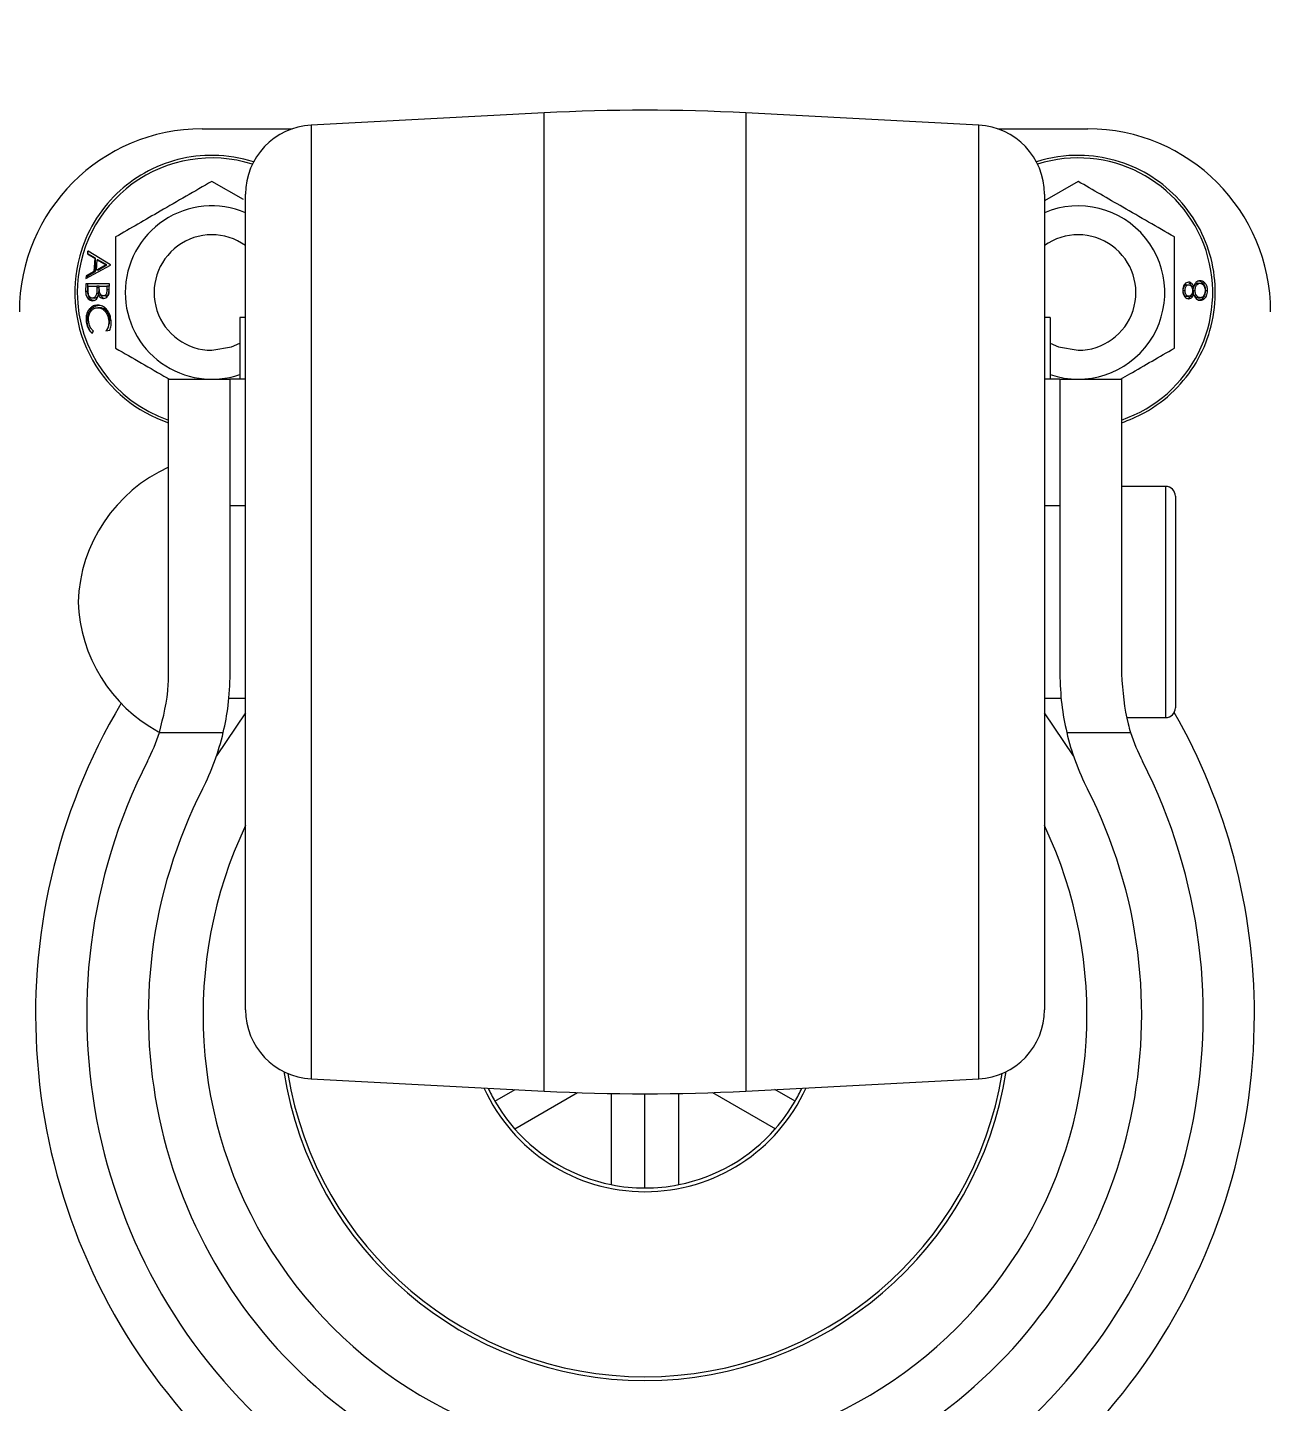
# Model space of a CAD drawing. Header units: inches. Extents: x 40138 to 76695, y -14500 to -5279.
# Drawn here: x 70917.9 to 70982.1, y -9825 to -9753.7 of the extents above; entities that cross this region are included whole.
import ezdxf

# ---------------------------------------------------------------- set-up
doc = ezdxf.new("R2010")
doc.units = ezdxf.units.IN
doc.header["$LTSCALE"] = 2
doc.header["$MEASUREMENT"] = 0
doc.header["$PDMODE"] = 35
doc.header["$PDSIZE"] = -1
doc.layers.add('M-ANNO-DIMS', color=7, linetype='Continuous', lineweight=13)
doc.layers.add('M-OBJECT-DETAILS', color=7, linetype='Continuous', lineweight=9)
doc.styles.get("Standard").update_dxf_attribs({"font": 'romans.shx', "width": 0.8})
doc.dimstyles.new('Details World Wide', dxfattribs={"dimscale": 4, "dimtxt": 4.5, "dimasz": 3.5, "dimexe": 0.75, "dimexo": 0.75, "dimgap": 0.75, "dimtad": 0, "dimtih": 1, "dimtoh": 1, "dimdec": 0, "dimzin": 4, "dimdsep": 46, "dimtxsty": 'Standard', "dimcen": 0, "dimclrd": 256, "dimclre": 256, "dimclrt": 256, "dimadec": 0, "dimazin": 1, "dimtfac": 1, "dimtdec": 0, "dimtmove": 0, "dimatfit": 3, "dimfxl": 1, "dimtolj": 1, "dimtzin": 0, "dimlwd": -1, "dimlwe": -1, "dimarcsym": 0})

# ---------------------------------------------------------------- blocks, each defined once
blk = doc.blocks.new('*D33')
at = {"layer": 'Defpoints', "color": 0, "transparency": 16777216}
for p in [(71035.343, -9493.653), (70465.037, -9763.25), (71035.343, -9763.25)]:
    blk.add_point(p, dxfattribs=at)
at = {"layer": 'M-ANNO-DIMS', "transparency": 16777216}
for p, q in [((70465.037, -9760.25), (70465.037, -9490.653)), ((71035.343, -9760.25), (71035.343, -9490.653)), ((70479.037, -9493.653), (70634.511, -9493.653)), ((71021.343, -9493.653), (70853.082, -9493.653))]:
    blk.add_line(p, q, dxfattribs=at)
for points in [[(70479.037, -9491.319), (70479.037, -9495.986), (70465.037, -9493.653)], [(71021.343, -9491.319), (71021.343, -9495.986), (71035.343, -9493.653)]]:
    blk.add_solid(points, dxfattribs=at)
at = {"layer": 'M-ANNO-DIMS', "transparency": 16777216, "insert": (70743.797, -9493.653), "char_height": 18, "attachment_point": 5}
blk.add_mtext('\\A1;570\\P [22.45]\\PLEVELING FEET\\PCENTER TO CENTER', dxfattribs=at)
blk = doc.blocks.new('*D68')
at = {"layer": 'Defpoints', "color": 0, "transparency": 16777216}
for p in [(70845.16, -9721.796), (71341.845, -9721.796), (70845.22, -10827.966)]:
    blk.add_point(p, dxfattribs=at)
at = {"layer": 'M-ANNO-DIMS', "transparency": 16777216}
for p, q in [((70848.16, -9721.796), (71344.845, -9721.796)), ((71341.845, -9735.796), (71341.845, -10095.974)), ((71341.845, -10813.966), (71341.845, -10159.403)), ((70848.22, -10827.966), (71344.845, -10827.966))]:
    blk.add_line(p, q, dxfattribs=at)
for points in [[(71339.512, -9735.796), (71344.178, -9735.796), (71341.845, -9721.796)], [(71339.512, -10813.966), (71344.178, -10813.966), (71341.845, -10827.966)]]:
    blk.add_solid(points, dxfattribs=at)
at = {"layer": 'M-ANNO-DIMS', "transparency": 16777216, "insert": (71341.845, -10127.688), "char_height": 18, "attachment_point": 5}
blk.add_mtext('\\A1;1106\\P [43.55]', dxfattribs=at)

msp = doc.modelspace()

# ---------------------------------------------------------------- linework, layer by layer
at = {"layer": 'M-OBJECT-DETAILS', "linetype": 'Continuous', "lineweight": 0}
for p, q in [((70944.787, -9758.124), (70932.682, -9758.759)), ((70944.787, -9783.525), (70944.787, -9758.124)), ((70967.359, -9758.759), (70955.254, -9758.124)), ((70955.254, -9758.124), (70955.254, -9808.926)), ((70927.02, -9758.955), (70931.684, -9758.955)), ((70932.682, -9758.759), (70932.682, -9783.525)), ((70967.359, -9808.291), (70967.359, -9758.759)), ((70968.357, -9758.955), (70973.02, -9758.955)), ((70929.166, -9762.631), (70927.52, -9761.682)), ((70972.52, -9761.682), (70970.77, -9762.692)), ((70929.27, -9804.696), (70929.27, -9762.354)), ((70970.77, -9762.354), (70970.77, -9804.696)), ((70921.079, -9765.31), (70921.065, -9765.448)), ((70921.065, -9765.448), (70921.442, -9765.676)), ((70921.079, -9765.448), (70921.065, -9765.448)), ((70921.101, -9765.314), (70921.079, -9765.31)), ((70921.079, -9765.448), (70921.079, -9765.31)), ((70921.472, -9765.676), (70921.079, -9765.448)), ((70922.255, -9766.013), (70921.101, -9765.314)), ((70921.442, -9765.676), (70921.39, -9766.356)), ((70921.472, -9765.676), (70921.442, -9765.676)), ((70921.472, -9766.356), (70921.472, -9765.676)), ((70921.52, -9766.285), (70921.562, -9765.749)), ((70921.598, -9765.749), (70921.562, -9765.749)), ((70921.562, -9765.749), (70922.013, -9766.021)), ((70922.067, -9766.021), (70921.598, -9765.749)), ((70920.977, -9766.724), (70922.253, -9766.032)), ((70921.39, -9766.356), (70920.983, -9766.578)), ((70921.079, -9766.578), (70921.472, -9766.356)), ((70921.472, -9766.356), (70921.39, -9766.356)), ((70922.013, -9766.021), (70921.52, -9766.285)), ((70921.598, -9766.285), (70921.52, -9766.285)), ((70921.598, -9766.285), (70922.067, -9766.021)), ((70922.067, -9766.021), (70922.013, -9766.021)), ((70922.253, -9766.032), (70922.255, -9766.013)), ((70920.969, -9766.994), (70920.964, -9767.399)), ((70920.983, -9766.578), (70920.977, -9766.724)), ((70921.079, -9766.578), (70920.983, -9766.578)), ((70921.079, -9766.669), (70921.079, -9766.578)), ((70921.079, -9767.399), (70921.079, -9766.994)), ((70921.09, -9767.32), (70921.093, -9767.128)), ((70921.093, -9767.128), (70921.549, -9767.128)), ((70921.549, -9767.128), (70921.548, -9767.217)), ((70921.661, -9767.128), (70921.549, -9767.128)), ((70921.661, -9767.217), (70921.661, -9767.128)), ((70921.673, -9767.219), (70921.675, -9767.128)), ((70921.675, -9767.128), (70922.068, -9767.128)), ((70922.068, -9767.128), (70922.066, -9767.311)), ((70922.18, -9767.128), (70922.068, -9767.128)), ((70922.18, -9767.311), (70922.18, -9767.128)), ((70922.192, -9767.286), (70922.198, -9766.994)), ((70978.15, -9767.051), (70978.26, -9767.051)), ((70978.411, -9767.129), (70978.523, -9767.129)), ((70978.739, -9766.974), (70978.848, -9766.974)), ((70978.991, -9766.953), (70979.1, -9766.953)), ((70921.079, -9767.399), (70920.964, -9767.399)), ((70921.427, -9767.744), (70921.314, -9767.744)), ((70921.647, -9767.498), (70921.532, -9767.498)), ((70921.661, -9767.217), (70921.548, -9767.217)), ((70921.741, -9767.589), (70921.626, -9767.589)), ((70922, -9767.628), (70921.886, -9767.628)), ((70922.18, -9767.311), (70922.066, -9767.311)), ((70977.962, -9767.349), (70978.077, -9767.349)), ((70978.153, -9767.647), (70978.267, -9767.647)), ((70978.411, -9767.562), (70978.526, -9767.562)), ((70978.481, -9767.341), (70978.596, -9767.341)), ((70978.751, -9767.724), (70978.864, -9767.724)), ((70979.126, -9767.351), (70979.241, -9767.351)), ((70921.262, -9768.299), (70921.166, -9768.299)), ((70921.691, -9768.244), (70921.593, -9768.244)), ((70921.048, -9768.918), (70920.986, -9768.918)), ((70922.212, -9768.908), (70922.161, -9768.908)), ((70928.97, -9768.755), (70928.97, -9771.955)), ((70929.27, -9768.755), (70928.97, -9768.755)), ((70971.07, -9768.755), (70970.77, -9768.755)), ((70971.07, -9768.755), (70971.07, -9771.955)), ((70921.298, -9769.564), (70921.31, -9769.562)), ((70921.31, -9769.562), (70921.367, -9769.453)), ((70922.018, -9769.442), (70922.214, -9769.407)), ((70925.27, -9787.251), (70925.27, -9771.955)), ((70925.27, -9771.955), (70928.47, -9771.955)), ((70928.47, -9787.251), (70928.47, -9771.955)), ((70928.97, -9771.955), (70928.47, -9771.955)), ((70929.27, -9771.955), (70928.97, -9771.955)), ((70971.07, -9771.955), (70970.77, -9771.955)), ((70971.57, -9771.955), (70971.07, -9771.955)), ((70971.57, -9771.955), (70971.57, -9787.251)), ((70971.57, -9771.955), (70974.77, -9771.955)), ((70974.77, -9771.955), (70974.77, -9787.251)), ((70977.07, -9777.525), (70974.77, -9777.525)), ((70977.07, -9789.525), (70977.07, -9777.525)), ((70929.27, -9778.525), (70928.47, -9778.525)), ((70971.57, -9778.525), (70970.77, -9778.525)), ((70977.57, -9778.025), (70977.57, -9789.025)), ((70932.682, -9783.525), (70932.682, -9808.291)), ((70944.787, -9808.926), (70944.787, -9783.525)), ((70928.391, -9788.525), (70929.27, -9788.525)), ((70970.77, -9788.525), (70971.647, -9788.525)), ((70929.27, -9789.289), (70927.761, -9791.518)), ((70972.279, -9791.518), (70970.77, -9789.289)), ((70975.072, -9789.525), (70977.07, -9789.525)), ((70924.793, -9790.303), (70928.113, -9790.303)), ((70971.928, -9790.303), (70975.248, -9790.303)), ((70932.682, -9808.291), (70944.787, -9808.926)), ((70955.254, -9808.926), (70967.359, -9808.291)), ((70942.226, -9809.455), (70943.28, -9808.847)), ((70943.25, -9810.885), (70946.512, -9809.001)), ((70948.27, -9809.048), (70948.27, -9813.783)), ((70950.02, -9813.955), (70950.02, -9809.063)), ((70951.77, -9813.783), (70951.77, -9809.048)), ((70953.529, -9809.001), (70956.791, -9810.885)), ((70957.815, -9809.455), (70956.761, -9808.847))]:
    msp.add_line(p, q, dxfattribs=at)
at = {"layer": 'M-OBJECT-DETAILS', "linetype": 'Continuous', "lineweight": 0, "flags": 128}
for points in [[(70927.52, -9770.455), (70928.546, -9770.274), (70928.97, -9770.081)], [(70971.07, -9770.081), (70971.494, -9770.274), (70972.52, -9770.455)]]:
    msp.add_lwpolyline(points, dxfattribs=at)
at = {"layer": 'M-OBJECT-DETAILS', "linetype": 'Continuous', "lineweight": 0}
for centre, radius, start, end in [((70950.02, -9857.987), 100, 87, 93), ((70927.02, -9768.455), 9.5, 90, 180), ((70932.87, -9762.354), 3.6, 93, 180), ((70967.17, -9762.354), 3.6, 0, 87), ((70973.02, -9768.455), 9.5, 0, 90), ((70927.52, -9767.455), 6.991, 72.453, 180), ((70927.52, -9767.455), 7.125, 89.18993, 119.40158), ((70927.52, -9767.455), 7.125, 72.27679, 89.18993), ((70972.52, -9767.455), 7.125, 89.18993, 107.72321), ((70972.52, -9767.455), 6.991, 288.77431, 107.547), ((70972.52, -9767.455), 7.125, 74.28676, 89.18993), ((70972.52, -9767.455), 7.125, 44.38376, 74.28676), ((70927.52, -9767.455), 7.125, 119.40158, 133.82718), ((70927.52, -9767.455), 7.125, 133.82718, 164.49332), ((70972.52, -9767.455), 7.125, 29.15255, 44.38376), ((70927.52, -9767.455), 4.5, 67.11462, 180), ((70972.52, -9767.455), 4.5, 251.20263, 112.88538), ((70972.52, -9767.455), 7.125, 359.48437, 29.15255), ((70927.52, -9767.455), 3, 54.31467, 270), ((70972.52, -9767.455), 3, 270, 125.68533), ((70927.52, -9767.455), 7.125, 164.49332, 209.55583), ((70927.52, -9767.455), 6.991, 180, 251.22569), ((70927.52, -9767.455), 4.5, 180, 288.79737), ((70972.52, -9767.455), 7.125, 344.00096, 359.48437), ((70972.52, -9767.455), 7.125, 314.51966, 344.00096), ((70927.52, -9767.455), 7.125, 209.55583, 251.59152), ((70972.52, -9767.455), 7.125, 298.83254, 314.51966), ((70972.52, -9767.455), 7.125, 288.40848, 298.83254), ((70928.565, -9783.815), 8, 114.32063, 177.92229), ((70977.07, -9778.025), 0.5, 0, 90), ((70928.565, -9783.235), 8, 182.07771, 241.47655), ((70950.02, -9804.955), 31.658, 149.28504, 0), ((70977.07, -9789.025), 0.5, 270, 0), ((70950.02, -9804.955), 31.658, 0, 29.72409), ((70915.27, -9787.251), 10, 333.00241, 342.22796), ((70915.27, -9787.251), 13.2, 333.00241, 346.63019), ((70984.77, -9787.251), 13.2, 193.36981, 206.99759), ((70984.77, -9787.251), 10, 197.77204, 206.99759), ((70950.02, -9804.955), 29, 153.00241, 26.99759), ((70950.02, -9804.955), 25.8, 153.00241, 26.99759), ((70950.02, -9804.955), 22.957, 154.66864, 270), ((70950.02, -9804.955), 22.957, 270, 25.33136), ((70932.87, -9804.696), 3.6, 180, 267), ((70967.17, -9804.696), 3.6, 273, 0), ((70950.02, -9804.955), 19, 188.9532, 351.0468), ((70950.02, -9804.955), 18.806, 189.34943, 350.65057), ((70950.02, -9804.955), 9.194, 204.45771, 335.54229), ((70950.02, -9804.955), 9, 205.10054, 210), ((70950.02, -9709.063), 100, 267, 273), ((70950.02, -9804.955), 9, 330, 334.89946), ((70950.02, -9804.955), 9, 210, 221.21227), ((70950.02, -9804.955), 9, 318.78773, 330), ((70950.02, -9804.955), 9, 221.21227, 258.78773), ((70950.02, -9804.955), 9, 281.21227, 318.78773), ((70950.02, -9804.955), 9, 258.78773, 270), ((70950.02, -9804.955), 9, 270, 281.21227)]:
    msp.add_arc(centre, radius, start, end, dxfattribs=at)
for points, knots in [([(70927.52, -9761.682), (70926.627, -9762.197), (70924.956, -9763.162), (70923.294, -9764.122), (70922.52, -9764.568)], [0, 0, 0, 0, 0.534715, 1, 1, 1, 1]), ([(70977.52, -9764.568), (70976.627, -9764.053), (70974.956, -9763.088), (70973.294, -9762.128), (70972.52, -9761.682)], [0, 0, 0, 0, 0.5347133, 1, 1, 1, 1]), ([(70922.52, -9764.568), (70922.52, -9765.276), (70922.52, -9766.947), (70922.52, -9768.936), (70922.52, -9770.115), (70922.52, -9770.342)], [0, 0, 0, 0, 0.372582, 0.879093, 1, 1, 1, 1]), ([(70977.52, -9770.342), (70977.52, -9770.115), (70977.52, -9768.936), (70977.52, -9766.947), (70977.52, -9765.276), (70977.52, -9764.568)], [0, 0, 0, 0, 0.120907, 0.627418, 1, 1, 1, 1]), ([(70922.198, -9766.994), (70921.84, -9766.994), (70921.431, -9766.994), (70921.021, -9766.994), (70920.969, -9766.994)], [0, 0, 0, 0, 0.872849, 1, 1, 1, 1]), ([(70978.261, -9766.916), (70978.225, -9766.921), (70978.152, -9766.932), (70978.059, -9767.005), (70977.992, -9767.11), (70977.955, -9767.227), (70977.952, -9767.308), (70977.951, -9767.342)], [0, 0, 0, 0, 0.209196, 0.419136, 0.622497, 0.839232, 1, 1, 1, 1]), ([(70978.15, -9767.051), (70978.119, -9767.059), (70978.055, -9767.075), (70977.974, -9767.185), (70977.966, -9767.287), (70977.962, -9767.349)], [0, 0, 0, 0, 0.279019, 0.559781, 1, 1, 1, 1]), ([(70978.077, -9767.349), (70978.079, -9767.297), (70978.083, -9767.216), (70978.131, -9767.122), (70978.183, -9767.071), (70978.23, -9767.052), (70978.255, -9767.051), (70978.26, -9767.051)], [0, 0, 0, 0, 0.366864, 0.574733, 0.782205, 0.948695, 1, 1, 1, 1]), ([(70978.26, -9767.051), (70978.282, -9767.054), (70978.326, -9767.061), (70978.387, -9767.108), (70978.438, -9767.182), (70978.466, -9767.266), (70978.469, -9767.323), (70978.47, -9767.344)], [0, 0, 0, 0, 0.188778, 0.377112, 0.595129, 0.855142, 1, 1, 1, 1]), ([(70978.523, -9767.129), (70978.496, -9767.079), (70978.453, -9766.999), (70978.36, -9766.932), (70978.299, -9766.918), (70978.266, -9766.916), (70978.261, -9766.916)], [0, 0, 0, 0, 0.442825, 0.698348, 0.954576, 1, 1, 1, 1]), ([(70978.266, -9766.95), (70978.286, -9766.962), (70978.349, -9767.001), (70978.386, -9767.077), (70978.411, -9767.129)], [0, 0, 0, 0, 0.31731, 1, 1, 1, 1]), ([(70978.739, -9766.974), (70978.699, -9766.983), (70978.617, -9767), (70978.536, -9767.106), (70978.488, -9767.222), (70978.483, -9767.301), (70978.481, -9767.341)], [0, 0, 0, 0, 0.2783481, 0.5585151, 0.7791701, 1, 1, 1, 1]), ([(70978.842, -9766.839), (70978.804, -9766.843), (70978.728, -9766.852), (70978.621, -9766.936), (70978.56, -9767.04), (70978.531, -9767.111), (70978.523, -9767.129)], [0, 0, 0, 0, 0.266433, 0.534953, 0.88002, 1, 1, 1, 1]), ([(70978.596, -9767.341), (70978.599, -9767.293), (70978.605, -9767.198), (70978.665, -9767.078), (70978.742, -9766.999), (70978.808, -9766.976), (70978.841, -9766.974), (70978.848, -9766.974)], [0, 0, 0, 0, 0.265086, 0.532328, 0.771617, 0.952541, 1, 1, 1, 1]), ([(70978.737, -9766.839), (70978.789, -9766.845), (70978.883, -9766.856), (70978.958, -9766.923), (70978.991, -9766.953)], [0, 0, 0, 0, 0.5594, 1, 1, 1, 1]), ([(70979.1, -9766.953), (70979.081, -9766.936), (70979.027, -9766.886), (70978.937, -9766.845), (70978.868, -9766.841), (70978.842, -9766.839)], [0, 0, 0, 0, 0.2517682, 0.7258987, 1, 1, 1, 1]), ([(70978.848, -9766.974), (70978.877, -9766.977), (70978.933, -9766.984), (70979.008, -9767.04), (70979.069, -9767.119), (70979.108, -9767.227), (70979.113, -9767.307), (70979.115, -9767.349)], [0, 0, 0, 0, 0.187137, 0.374908, 0.562468, 0.769685, 1, 1, 1, 1]), ([(70978.991, -9766.953), (70979.036, -9767.017), (70979.117, -9767.133), (70979.123, -9767.284), (70979.126, -9767.351)], [0, 0, 0, 0, 0.557733, 1, 1, 1, 1]), ([(70979.241, -9767.351), (70979.239, -9767.314), (70979.235, -9767.217), (70979.196, -9767.07), (70979.13, -9766.99), (70979.1, -9766.953)], [0, 0, 0, 0, 0.2519619, 0.6536363, 1, 1, 1, 1]), ([(70920.964, -9767.399), (70920.968, -9767.469), (70920.976, -9767.589), (70921.049, -9767.735), (70921.142, -9767.831), (70921.238, -9767.874), (70921.297, -9767.877), (70921.317, -9767.878)], [0, 0, 0, 0, 0.291024, 0.494078, 0.697361, 0.898813, 1, 1, 1, 1]), ([(70921.427, -9767.878), (70921.372, -9767.869), (70921.262, -9767.851), (70921.146, -9767.717), (70921.086, -9767.558), (70921.081, -9767.452), (70921.079, -9767.399)], [0, 0, 0, 0, 0.279131, 0.558657, 0.779095, 1, 1, 1, 1]), ([(70921.314, -9767.744), (70921.29, -9767.74), (70921.242, -9767.734), (70921.178, -9767.684), (70921.129, -9767.614), (70921.091, -9767.49), (70921.09, -9767.389), (70921.09, -9767.32)], [0, 0, 0, 0, 0.155132, 0.310942, 0.471521, 0.635011, 1, 1, 1, 1]), ([(70921.532, -9767.498), (70921.519, -9767.545), (70921.5, -9767.621), (70921.435, -9767.701), (70921.373, -9767.739), (70921.331, -9767.742), (70921.314, -9767.744)], [0, 0, 0, 0, 0.368195, 0.605509, 0.844049, 1, 1, 1, 1]), ([(70921.317, -9767.878), (70921.357, -9767.873), (70921.431, -9767.865), (70921.526, -9767.797), (70921.591, -9767.702), (70921.615, -9767.626), (70921.626, -9767.589)], [0, 0, 0, 0, 0.284696, 0.527151, 0.770207, 1, 1, 1, 1]), ([(70921.427, -9767.744), (70921.457, -9767.739), (70921.518, -9767.73), (70921.605, -9767.643), (70921.631, -9767.553), (70921.647, -9767.498)], [0, 0, 0, 0, 0.279923, 0.560403, 1, 1, 1, 1]), ([(70921.548, -9767.217), (70921.547, -9767.241), (70921.546, -9767.288), (70921.544, -9767.382), (70921.537, -9767.452), (70921.532, -9767.498)], [0, 0, 0, 0, 0.250149, 0.500577, 1, 1, 1, 1]), ([(70921.626, -9767.589), (70921.653, -9767.631), (70921.703, -9767.707), (70921.804, -9767.756), (70921.865, -9767.761), (70921.89, -9767.763)], [0, 0, 0, 0, 0.408577, 0.759284, 1, 1, 1, 1]), ([(70921.647, -9767.498), (70921.652, -9767.446), (70921.661, -9767.353), (70921.661, -9767.259), (70921.661, -9767.217)], [0, 0, 0, 0, 0.559821, 1, 1, 1, 1]), ([(70921.886, -9767.628), (70921.862, -9767.625), (70921.816, -9767.619), (70921.756, -9767.573), (70921.71, -9767.508), (70921.673, -9767.389), (70921.673, -9767.289), (70921.673, -9767.219)], [0, 0, 0, 0, 0.154517, 0.310006, 0.459007, 0.616251, 1, 1, 1, 1]), ([(70921.879, -9767.73), (70921.864, -9767.724), (70921.806, -9767.697), (70921.769, -9767.636), (70921.741, -9767.589)], [0, 0, 0, 0, 0.255671, 1, 1, 1, 1]), ([(70922.066, -9767.311), (70922.064, -9767.363), (70922.061, -9767.441), (70922.03, -9767.538), (70921.989, -9767.594), (70921.937, -9767.624), (70921.902, -9767.627), (70921.886, -9767.628)], [0, 0, 0, 0, 0.354677, 0.530401, 0.707881, 0.860622, 1, 1, 1, 1]), ([(70921.89, -9767.763), (70921.933, -9767.756), (70922.015, -9767.745), (70922.109, -9767.66), (70922.17, -9767.541), (70922.188, -9767.412), (70922.191, -9767.323), (70922.192, -9767.286)], [0, 0, 0, 0, 0.233527, 0.435005, 0.610249, 0.83792, 1, 1, 1, 1]), ([(70922, -9767.628), (70922.03, -9767.624), (70922.075, -9767.617), (70922.122, -9767.57), (70922.175, -9767.48), (70922.178, -9767.386), (70922.18, -9767.311)], [0, 0, 0, 0, 0.249265, 0.374957, 0.500718, 1, 1, 1, 1]), ([(70977.951, -9767.342), (70977.955, -9767.399), (70977.965, -9767.515), (70978.037, -9767.66), (70978.137, -9767.753), (70978.217, -9767.779), (70978.258, -9767.781), (70978.263, -9767.781)], [0, 0, 0, 0, 0.2664099, 0.5351383, 0.766019, 0.9743085, 1, 1, 1, 1]), ([(70977.962, -9767.349), (70977.964, -9767.389), (70977.968, -9767.467), (70978.013, -9767.564), (70978.077, -9767.634), (70978.127, -9767.643), (70978.153, -9767.647)], [0, 0, 0, 0, 0.280713, 0.560587, 0.780645, 1, 1, 1, 1]), ([(70978.267, -9767.647), (70978.248, -9767.645), (70978.211, -9767.64), (70978.158, -9767.601), (70978.114, -9767.538), (70978.082, -9767.45), (70978.079, -9767.385), (70978.077, -9767.349)], [0, 0, 0, 0, 0.16067, 0.322097, 0.534976, 0.746087, 1, 1, 1, 1]), ([(70978.411, -9767.562), (70978.376, -9767.629), (70978.313, -9767.748), (70978.2, -9767.771), (70978.151, -9767.781)], [0, 0, 0, 0, 0.560105, 1, 1, 1, 1]), ([(70978.263, -9767.781), (70978.3, -9767.776), (70978.369, -9767.765), (70978.454, -9767.691), (70978.5, -9767.619), (70978.521, -9767.573), (70978.526, -9767.562)], [0, 0, 0, 0, 0.3302667, 0.6181455, 0.9066556, 1, 1, 1, 1]), ([(70978.47, -9767.344), (70978.467, -9767.384), (70978.461, -9767.463), (70978.411, -9767.558), (70978.354, -9767.619), (70978.305, -9767.644), (70978.277, -9767.646), (70978.267, -9767.647)], [0, 0, 0, 0, 0.2759428, 0.5534467, 0.7611624, 0.9131905, 1, 1, 1, 1]), ([(70978.481, -9767.341), (70978.485, -9767.393), (70978.492, -9767.499), (70978.561, -9767.623), (70978.649, -9767.709), (70978.717, -9767.719), (70978.751, -9767.724)], [0, 0, 0, 0, 0.280275, 0.560058, 0.780247, 1, 1, 1, 1]), ([(70978.526, -9767.562), (70978.557, -9767.63), (70978.607, -9767.737), (70978.72, -9767.831), (70978.802, -9767.856), (70978.848, -9767.858), (70978.858, -9767.858)], [0, 0, 0, 0, 0.433213, 0.682235, 0.931161, 1, 1, 1, 1]), ([(70978.864, -9767.724), (70978.835, -9767.72), (70978.778, -9767.713), (70978.698, -9767.649), (70978.634, -9767.554), (70978.6, -9767.442), (70978.597, -9767.37), (70978.596, -9767.341)], [0, 0, 0, 0, 0.186384, 0.373777, 0.61243, 0.844065, 1, 1, 1, 1]), ([(70979.126, -9767.351), (70979.122, -9767.423), (70979.115, -9767.568), (70979.015, -9767.737), (70978.886, -9767.839), (70978.793, -9767.852), (70978.747, -9767.858)], [0, 0, 0, 0, 0.280534, 0.55928, 0.779811, 1, 1, 1, 1]), ([(70978.858, -9767.858), (70978.902, -9767.853), (70978.99, -9767.842), (70979.103, -9767.757), (70979.188, -9767.646), (70979.235, -9767.505), (70979.239, -9767.404), (70979.241, -9767.351)], [0, 0, 0, 0, 0.208978, 0.418525, 0.606115, 0.793912, 1, 1, 1, 1]), ([(70979.115, -9767.349), (70979.111, -9767.409), (70979.105, -9767.504), (70979.05, -9767.62), (70978.982, -9767.69), (70978.916, -9767.721), (70978.876, -9767.723), (70978.864, -9767.724)], [0, 0, 0, 0, 0.327671, 0.527969, 0.729462, 0.917862, 1, 1, 1, 1]), ([(70921.166, -9768.299), (70921.12, -9768.36), (70921.03, -9768.483), (70920.98, -9768.708), (70920.984, -9768.855), (70920.986, -9768.918)], [0, 0, 0, 0, 0.3622176, 0.7254136, 1, 1, 1, 1]), ([(70921.048, -9768.918), (70921.051, -9768.839), (70921.057, -9768.709), (70921.107, -9768.538), (70921.172, -9768.405), (70921.232, -9768.335), (70921.262, -9768.299)], [0, 0, 0, 0, 0.339813, 0.559945, 0.779978, 1, 1, 1, 1]), ([(70921.113, -9768.917), (70921.112, -9768.83), (70921.112, -9768.671), (70921.198, -9768.466), (70921.325, -9768.318), (70921.469, -9768.251), (70921.561, -9768.245), (70921.593, -9768.244)], [0, 0, 0, 0, 0.251137, 0.462149, 0.672901, 0.884333, 1, 1, 1, 1]), ([(70921.596, -9768.109), (70921.557, -9768.111), (70921.443, -9768.117), (70921.289, -9768.179), (70921.199, -9768.267), (70921.166, -9768.299)], [0, 0, 0, 0, 0.251544, 0.724911, 1, 1, 1, 1]), ([(70921.262, -9768.299), (70921.336, -9768.237), (70921.469, -9768.126), (70921.629, -9768.114), (70921.7, -9768.109)], [0, 0, 0, 0, 0.55905, 1, 1, 1, 1]), ([(70921.593, -9768.244), (70921.654, -9768.25), (70921.775, -9768.263), (70921.937, -9768.377), (70922.058, -9768.541), (70922.135, -9768.724), (70922.153, -9768.851), (70922.161, -9768.908)], [0, 0, 0, 0, 0.213402, 0.427945, 0.625526, 0.83269, 1, 1, 1, 1]), ([(70922.289, -9768.916), (70922.273, -9768.815), (70922.245, -9768.627), (70922.112, -9768.384), (70921.941, -9768.206), (70921.757, -9768.119), (70921.64, -9768.112), (70921.596, -9768.109)], [0, 0, 0, 0, 0.243391, 0.450871, 0.65784, 0.874233, 1, 1, 1, 1]), ([(70922.212, -9768.908), (70922.203, -9768.812), (70922.185, -9768.62), (70922.052, -9768.397), (70921.876, -9768.264), (70921.753, -9768.25), (70921.691, -9768.244)], [0, 0, 0, 0, 0.279893, 0.559513, 0.779691, 1, 1, 1, 1]), ([(70920.986, -9768.918), (70921.001, -9769.016), (70921.03, -9769.214), (70921.159, -9769.435), (70921.263, -9769.532), (70921.298, -9769.564)], [0, 0, 0, 0, 0.397752, 0.798462, 1, 1, 1, 1]), ([(70921.298, -9769.564), (70921.247, -9769.507), (70921.163, -9769.413), (70921.091, -9769.239), (70921.053, -9769.081), (70921.049, -9768.972), (70921.048, -9768.918)], [0, 0, 0, 0, 0.339328, 0.5595295, 0.7796797, 1, 1, 1, 1]), ([(70921.367, -9769.453), (70921.333, -9769.418), (70921.248, -9769.33), (70921.146, -9769.146), (70921.124, -9768.993), (70921.113, -9768.917)], [0, 0, 0, 0, 0.249538, 0.628022, 1, 1, 1, 1]), ([(70922.161, -9768.908), (70922.163, -9768.959), (70922.169, -9769.089), (70922.129, -9769.284), (70922.053, -9769.392), (70922.018, -9769.442)], [0, 0, 0, 0, 0.256311, 0.651604, 1, 1, 1, 1]), ([(70922.018, -9769.442), (70922.057, -9769.393), (70922.123, -9769.313), (70922.178, -9769.169), (70922.207, -9769.041), (70922.21, -9768.952), (70922.212, -9768.908)], [0, 0, 0, 0, 0.339333, 0.5595197, 0.7798005, 1, 1, 1, 1]), ([(70922.214, -9769.407), (70922.243, -9769.33), (70922.301, -9769.178), (70922.293, -9769.002), (70922.289, -9768.916)], [0, 0, 0, 0, 0.509729, 1, 1, 1, 1]), ([(70922.52, -9770.342), (70923.414, -9770.858), (70924.347, -9771.397), (70925.276, -9771.933), (70925.315, -9771.955)], [0, 0, 0, 0, 0.958162, 1, 1, 1, 1]), ([(70974.726, -9771.955), (70974.883, -9771.864), (70975.818, -9771.325), (70976.747, -9770.788), (70977.52, -9770.342)], [0, 0, 0, 0, 0.16844, 1, 1, 1, 1]), ([(70924.793, -9790.303), (70925.001, -9789.505), (70925.25, -9788.551), (70925.268, -9787.433), (70925.27, -9787.251)], [0, 0, 0, 0, 0.836966, 1, 1, 1, 1]), ([(70928.113, -9790.303), (70928.211, -9789.846), (70928.41, -9788.916), (70928.45, -9787.812), (70928.47, -9787.251)], [0, 0, 0, 0, 0.491557, 1, 1, 1, 1]), ([(70971.57, -9787.251), (70971.589, -9787.793), (70971.628, -9788.898), (70971.827, -9789.829), (70971.928, -9790.303)], [0, 0, 0, 0, 0.490995, 1, 1, 1, 1]), ([(70974.77, -9787.251), (70974.84, -9788.167), (70974.924, -9789.262), (70975.202, -9790.157), (70975.248, -9790.303)], [0, 0, 0, 0, 0.837031, 1, 1, 1, 1])]:
    msp.add_open_spline(points, degree=3, knots=knots, dxfattribs=at)

# ---------------------------------------------------------------- dimensions: what is measured, and where the dimension line sits
at = {"layer": 'M-ANNO-DIMS'}
dim = msp.add_linear_dim(base=(71035.343, -9493.653), p1=(70465.037, -9763.25), p2=(71035.343, -9763.25), angle=180, text='<>\\PLEVELING FEET\\PCENTER TO CENTER', dimstyle='Details World Wide', override={"dimpost": '\\X'}, dxfattribs=at)
dim.commit()
dim.dimension.update_dxf_attribs({"geometry": '*D33', "text_midpoint": (70743.797, -9493.653), "dimtype": 160})
dim = msp.add_linear_dim(base=(71341.845, -9721.796), p1=(70845.22, -10827.966), p2=(70845.16, -9721.796), angle=90, dimstyle='Details World Wide', override={"dimpost": '\\X'}, dxfattribs=at)
dim.commit()
dim.dimension.update_dxf_attribs({"geometry": '*D68', "text_midpoint": (71341.845, -10127.688), "dimtype": 160})

doc.saveas('drawing.dxf')
